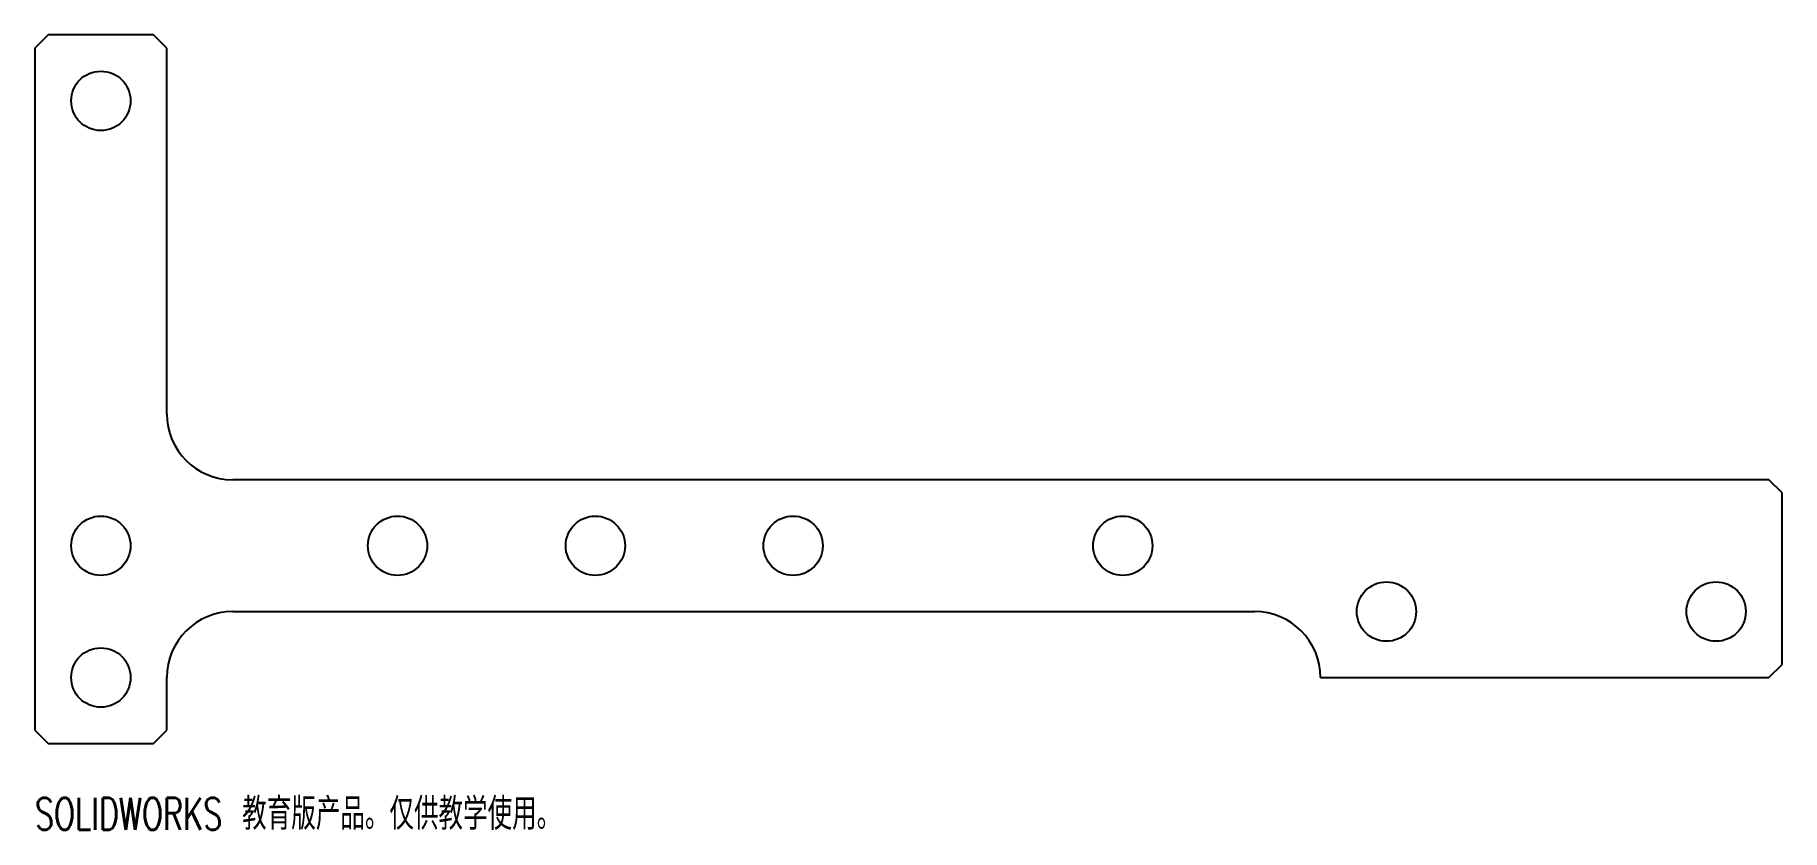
# Model space of a CAD drawing. Header units: millimetres. Extents: x -85 to 180, y -43 to 78.
import ezdxf

# ---------------------------------------------------------------- set-up
doc = ezdxf.new("R2010")
doc.units = ezdxf.units.MM
doc.styles.add('SLDTEXTSTYLE0', font='TXT', dxfattribs={"width": 0.7, "bigfont": 'bigfont'})

msp = doc.modelspace()

# ---------------------------------------------------------------- linework, layer by layer
at = {"color": 7, "linetype": 'Continuous', "lineweight": 25}
for p, q in [((-83, 77.5), (-85, 75.5)), ((-67, 77.5), (-83, 77.5)), ((-65, 75.5), (-67, 77.5)), ((-85, 75.5), (-85, -28)), ((-65, 20), (-65, 75.5)), ((178, 10), (-55, 10)), ((180, 8), (178, 10)), ((180, -18), (180, 8)), ((-55, -10), (100, -10)), ((178, -20), (180, -18)), ((-65, -28), (-65, -20)), ((110, -20), (178, -20)), ((-85, -28), (-83, -30)), ((-67, -30), (-65, -28)), ((-83, -30), (-67, -30))]:
    msp.add_line(p, q, dxfattribs=at)
for centre in [(-75, 67.5), (-75, 0), (-30, 0), (0, 0), (30, 0), (80, 0), (120, -10), (170, -10), (-75, -20)]:
    msp.add_circle(centre, 4.5, dxfattribs=at)
for centre, start, end in [((-55, 20), 180, 270), ((-55, -20), 90, 180), ((100, -20), 0, 90)]:
    msp.add_arc(centre, 10, start, end, dxfattribs=at)

# ---------------------------------------------------------------- texts
at = {"color": 7, "linetype": 'Continuous', "insert": (-85, -38.27), "char_height": 4.8336, "attachment_point": 1, "style": 'SLDTEXTSTYLE0'}
msp.add_mtext('SOLIDWORKS 教育版产品。仅供教学使用。', dxfattribs=at)

doc.saveas('drawing.dxf')
